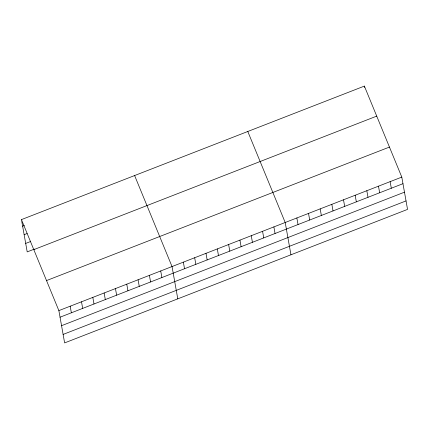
<?xml version="1.0" encoding="UTF-8"?>
<svg xmlns="http://www.w3.org/2000/svg" width="429" height="429" viewBox="0 0 429 429"><rect width="100%" height="100%" fill="white"/><g stroke="black" fill="none" stroke-linecap="round" stroke-linejoin="round"><path stroke-width="0.64" d="M21.45 219.605L364.377 86.095L401.796 177.102L407.55 209.395L64.623 342.905L58.87 310.612L21.45 219.605L27.204 251.898L34.347 249.115M22.624 226.201L24.41 225.504M24.137 234.679L27.113 233.521M25.692 243.42L30.454 241.565M33.8 249.64L376.726 116.125M46.52 280.582L389.452 147.072M58.87 310.612L401.796 177.102M60.044 317.208L402.97 183.692M61.556 325.686L404.483 192.176M63.111 334.427L406.038 200.911M247.785 131.488L285.205 222.495L290.953 254.788M134.615 175.547L172.034 266.554L177.788 298.847M390.138 181.644L391.312 188.234M364.377 86.095L364.612 87.414M378.48 186.181L379.654 192.771M366.822 190.723L367.996 197.313M355.158 195.259L356.333 201.85M343.5 199.801L344.675 206.392M331.842 204.338L333.017 210.929M320.179 208.88L321.353 215.471M308.521 213.417L309.695 220.007M296.863 217.959L298.037 224.549M273.884 226.903L275.059 233.494M262.569 231.306L263.744 237.902M251.255 235.714L252.429 242.305M239.934 240.122L241.109 246.713M228.619 244.525L229.794 251.121M217.305 248.933L218.479 255.523M205.984 253.335L207.159 259.931M194.669 257.743L195.844 264.334M183.355 262.151L184.529 268.742M160.719 270.962L161.894 277.552M149.405 275.364L150.579 281.96M138.084 279.772L139.259 286.363M126.77 284.18L127.944 290.771M115.455 288.583L116.629 295.179M104.134 292.991L105.309 299.581M92.82 297.399L93.994 303.989M81.505 301.801L82.679 308.397M70.184 306.209L71.359 312.8"/></g></svg>
